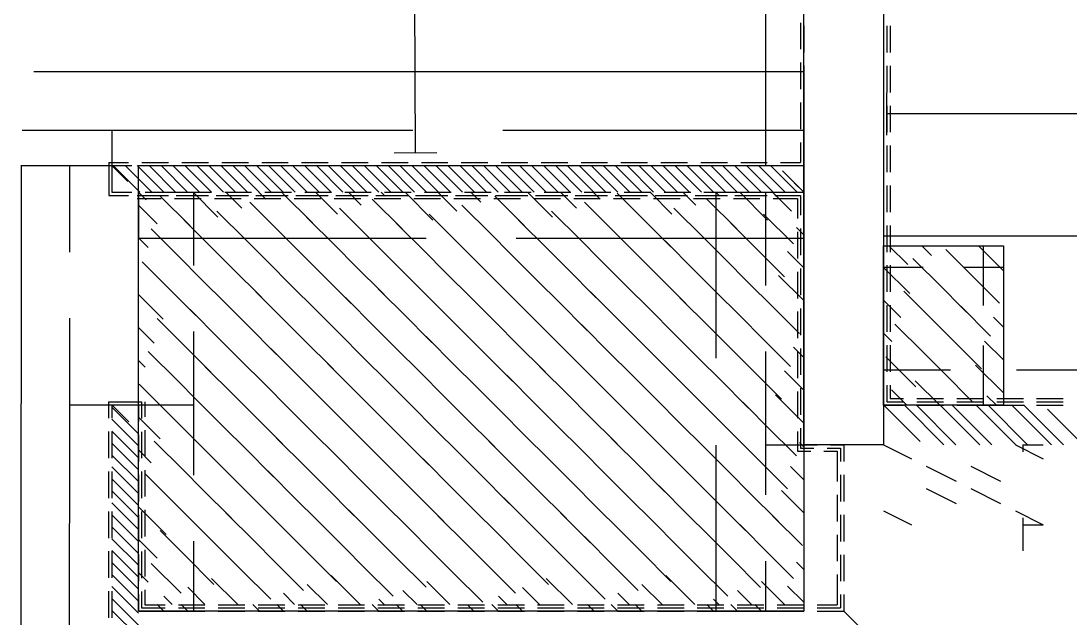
# Model space of a CAD drawing. Header units: metres. Extents: x -20.8 to 16.7, y -14.9 to 14.7.
# Drawn here: x -14.804 to -10.861, y -6.732 to -4.487 of the extents above; entities that cross this region are included whole.
import ezdxf

# ---------------------------------------------------------------- set-up
doc = ezdxf.new("R2010")
doc.units = ezdxf.units.M
doc.layers.add('CAD_DIM_WALL_TO_WALL', color=1, linetype='Continuous')
doc.layers.add('CAD_PLAN_WALLS', color=8, linetype='Continuous')

msp = doc.modelspace()

# ---------------------------------------------------------------- linework, layer by layer
at = {"layer": 'CAD_DIM_WALL_TO_WALL'}
for p, q in [((-13.321, -4.9837), (-13.3376, -1.7026)), ((-11.5516, -4.7571), (-11.5515, -4.9171)), ((-9.1007, -4.8346), (-11.5515, -4.8371)), ((-13.241, -4.9833), (-13.401, -4.9841))]:
    msp.add_line(p, q, dxfattribs=at)
at = {"layer": 'CAD_PLAN_WALLS'}
for p, q in [((-11.862, -6.0813), (-11.8619, -2.7305)), ((-11.5619, -2.7306), (-11.5619, -6.0813)), ((-12.0064, -4.0496), (-12.0064, -5.0311)), ((-11.874, -4.4939), (-11.874, -4.5939)), ((-11.862, -4.5059), (-11.862, -4.6059)), ((-11.5619, -4.5059), (-11.5619, -4.606)), ((-11.5499, -4.5059), (-11.5499, -4.606)), ((-11.5499, -4.5059), (-11.5499, -4.606)), ((-11.5379, -4.5059), (-11.5379, -4.606)), ((-11.874, -4.644), (-11.874, -4.744)), ((-14.7563, -4.6772), (-11.8619, -4.6772)), ((-11.862, -4.656), (-11.862, -4.756)), ((-11.862, -4.6772), (-11.862, -5.031)), ((-11.5619, -4.656), (-11.5619, -4.756)), ((-11.5499, -4.656), (-11.5499, -4.756)), ((-11.5499, -4.656), (-11.5499, -4.756)), ((-11.5379, -4.656), (-11.5379, -4.756)), ((-11.874, -4.794), (-11.874, -4.894)), ((-11.862, -4.806), (-11.862, -4.906)), ((-11.5619, -4.806), (-11.5619, -4.906)), ((-11.5499, -4.806), (-11.5499, -4.906)), ((-11.5499, -4.806), (-11.5499, -4.906)), ((-11.5379, -4.806), (-11.5379, -4.906)), ((-14.8001, -4.8983), (-14.4625, -4.8983)), ((-14.4626, -4.8983), (-13.3311, -4.8983)), ((-14.4625, -4.8983), (-14.4625, -5.031)), ((-14.4625, -4.8983), (-14.4625, -5.031)), ((-12.9934, -4.8983), (-11.8619, -4.8984)), ((-11.862, -4.8983), (-11.862, -5.031)), ((-11.874, -4.944), (-11.874, -5.019)), ((-11.862, -4.956), (-11.862, -5.031)), ((-11.5619, -4.956), (-11.5619, -5.0561)), ((-11.5499, -4.956), (-11.5499, -5.0561)), ((-11.5499, -4.956), (-11.5499, -5.0561)), ((-11.5379, -4.956), (-11.5379, -5.0561)), ((-14.804, -5.0309), (-14.8041, -7.2982)), ((-14.8041, -5.031), (-14.4625, -5.031)), ((-14.6224, -5.031), (-14.4625, -5.031)), ((-14.6223, -5.0309), (-14.6223, -5.3569)), ((-14.4745, -5.019), (-14.3995, -5.019)), ((-14.4745, -5.019), (-14.4745, -5.143)), ((-14.4625, -5.031), (-14.4625, -5.131)), ((-14.4625, -5.031), (-14.3875, -5.031)), ((-14.4625, -5.031), (-14.4472, -5.0463)), ((-14.4625, -5.031), (-14.4023, -5.0912)), ((-14.4574, -5.031), (-14.3574, -5.131)), ((-14.4125, -5.031), (-14.3125, -5.131)), ((-14.3676, -5.031), (-14.2676, -5.131)), ((-14.3626, -6.7063), (-14.3625, -5.031)), ((-14.3625, -5.031), (-11.862, -5.031)), ((-14.3495, -5.019), (-14.2495, -5.019)), ((-14.3375, -5.031), (-14.2375, -5.031)), ((-14.3227, -5.031), (-14.2227, -5.131)), ((-14.2778, -5.031), (-14.1778, -5.131)), ((-14.2329, -5.031), (-14.1329, -5.131)), ((-14.1995, -5.019), (-14.0995, -5.019)), ((-14.188, -5.031), (-14.088, -5.131)), ((-14.1875, -5.031), (-14.0875, -5.031)), ((-14.1431, -5.031), (-14.043, -5.131)), ((-14.0982, -5.031), (-13.9981, -5.131)), ((-14.0532, -5.031), (-13.9532, -5.131)), ((-14.0495, -5.019), (-13.9494, -5.019)), ((-14.0375, -5.031), (-13.9374, -5.031)), ((-14.0083, -5.031), (-13.9083, -5.131)), ((-13.9634, -5.031), (-13.8634, -5.131)), ((-13.9185, -5.031), (-13.8185, -5.131)), ((-13.8994, -5.019), (-13.7994, -5.019)), ((-13.8874, -5.031), (-13.7874, -5.031)), ((-13.8736, -5.031), (-13.7736, -5.131)), ((-13.8287, -5.031), (-13.7287, -5.131)), ((-13.7838, -5.031), (-13.6838, -5.131)), ((-13.7494, -5.019), (-13.6494, -5.019)), ((-13.7389, -5.031), (-13.6388, -5.131)), ((-13.7374, -5.031), (-13.6374, -5.031)), ((-13.694, -5.031), (-13.5939, -5.131)), ((-13.649, -5.031), (-13.549, -5.131)), ((-13.6041, -5.031), (-13.5041, -5.131)), ((-13.5994, -5.019), (-13.4993, -5.019)), ((-13.5874, -5.031), (-13.4873, -5.031)), ((-13.5592, -5.031), (-13.4592, -5.131)), ((-13.5143, -5.031), (-13.4143, -5.131)), ((-13.4694, -5.031), (-13.3694, -5.131)), ((-13.4493, -5.019), (-13.3493, -5.019)), ((-13.4373, -5.031), (-13.3373, -5.031)), ((-13.4245, -5.031), (-13.3245, -5.131)), ((-13.3796, -5.031), (-13.2796, -5.131)), ((-13.3347, -5.031), (-13.2346, -5.131)), ((-13.2993, -5.019), (-13.1993, -5.019)), ((-13.2898, -5.031), (-13.1897, -5.131)), ((-13.2873, -5.031), (-13.1873, -5.031)), ((-13.2448, -5.031), (-13.1448, -5.131)), ((-13.1999, -5.031), (-13.0999, -5.131)), ((-13.155, -5.031), (-13.055, -5.131)), ((-13.1493, -5.019), (-13.0492, -5.019)), ((-13.1373, -5.031), (-13.0372, -5.031)), ((-13.1101, -5.031), (-13.0101, -5.131)), ((-13.0652, -5.031), (-12.9652, -5.131)), ((-13.0203, -5.031), (-12.9203, -5.131)), ((-12.9992, -5.019), (-12.8992, -5.019)), ((-12.9872, -5.031), (-12.8872, -5.031)), ((-12.9754, -5.031), (-12.8754, -5.131)), ((-12.9305, -5.031), (-12.8304, -5.131)), ((-12.8856, -5.031), (-12.7855, -5.131)), ((-12.8492, -5.019), (-12.7492, -5.019)), ((-12.8406, -5.031), (-12.7406, -5.131)), ((-12.8372, -5.031), (-12.7372, -5.031)), ((-12.7957, -5.031), (-12.6957, -5.131)), ((-12.7508, -5.031), (-12.6508, -5.131)), ((-12.7059, -5.031), (-12.6059, -5.131)), ((-12.6992, -5.019), (-12.5991, -5.019)), ((-12.6872, -5.031), (-12.5871, -5.031)), ((-12.661, -5.031), (-12.561, -5.131)), ((-12.6161, -5.031), (-12.5161, -5.131)), ((-12.5712, -5.031), (-12.4712, -5.131)), ((-12.5491, -5.019), (-12.4491, -5.019)), ((-12.5371, -5.031), (-12.4371, -5.031)), ((-12.5263, -5.031), (-12.4262, -5.131)), ((-12.4814, -5.031), (-12.3813, -5.131)), ((-12.4364, -5.031), (-12.3364, -5.131)), ((-12.3991, -5.019), (-12.2991, -5.019)), ((-12.3915, -5.031), (-12.2915, -5.131)), ((-12.3871, -5.031), (-12.2871, -5.031)), ((-12.3466, -5.031), (-12.2466, -5.131)), ((-12.3017, -5.031), (-12.2017, -5.131)), ((-12.2568, -5.031), (-12.1568, -5.131)), ((-12.2491, -5.019), (-12.149, -5.019)), ((-12.2371, -5.031), (-12.137, -5.031)), ((-12.2119, -5.031), (-12.1119, -5.131)), ((-12.167, -5.031), (-12.067, -5.131)), ((-12.1221, -5.031), (-12.022, -5.131)), ((-12.099, -5.019), (-11.999, -5.019)), ((-12.087, -5.031), (-11.987, -5.031)), ((-12.0772, -5.031), (-11.9771, -5.131)), ((-12.0322, -5.031), (-11.9322, -5.1311)), ((-12.0064, -5.031), (-11.862, -5.031)), ((-11.9873, -5.031), (-11.8873, -5.1311)), ((-11.949, -5.019), (-11.874, -5.019)), ((-11.937, -5.031), (-11.862, -5.031)), ((-11.862, -5.031), (-11.862, -6.7064)), ((-11.9424, -5.0506), (-11.862, -5.1311)), ((-11.8975, -5.0955), (-11.862, -5.1311)), ((-11.5619, -5.1061), (-11.5619, -5.2061)), ((-11.5499, -5.1061), (-11.5499, -5.2061)), ((-11.5499, -5.1061), (-11.5499, -5.2061)), ((-11.5379, -5.1061), (-11.5379, -5.2061)), ((-14.4745, -5.143), (-14.3995, -5.143)), ((-14.4625, -5.131), (-14.3875, -5.131)), ((-14.3679, -5.143), (-14.2712, -5.143)), ((-14.3679, -5.155), (-14.2772, -5.155)), ((-14.3625, -5.131), (-14.3335, -5.16)), ((-14.3625, -5.131), (-14.3625, -5.304)), ((-14.3495, -5.143), (-14.2495, -5.143)), ((-14.3375, -5.131), (-14.2375, -5.131)), ((-14.3125, -5.131), (-14.1554, -5.131)), ((-14.281, -5.1459), (-14.1688, -5.2582)), ((-14.2272, -5.155), (-14.1271, -5.155)), ((-14.2212, -5.143), (-14.1211, -5.143)), ((-14.1995, -5.143), (-14.0995, -5.143)), ((-14.1875, -5.131), (-14.0875, -5.131)), ((-14.1575, -5.131), (-14.064, -5.2245)), ((-14.1555, -5.1309), (-14.1555, -5.4068)), ((-14.0771, -5.155), (-13.9771, -5.155)), ((-14.0711, -5.143), (-13.9711, -5.143)), ((-14.0495, -5.143), (-13.9494, -5.143)), ((-14.0375, -5.131), (-13.9374, -5.131)), ((-14.034, -5.131), (-13.9742, -5.1908)), ((-13.9271, -5.155), (-13.8271, -5.155)), ((-13.9211, -5.143), (-13.8211, -5.143)), ((-13.9105, -5.131), (-13.8844, -5.1571)), ((-13.8994, -5.143), (-13.7994, -5.143)), ((-13.8874, -5.131), (-13.7874, -5.131)), ((-13.8207, -5.1347), (-13.7084, -5.2469)), ((-13.7771, -5.155), (-13.677, -5.155)), ((-13.7711, -5.143), (-13.671, -5.143)), ((-13.7494, -5.143), (-13.6494, -5.143)), ((-13.7374, -5.131), (-13.6374, -5.131)), ((-13.6972, -5.131), (-13.6149, -5.2133)), ((-13.627, -5.155), (-13.527, -5.155)), ((-13.621, -5.143), (-13.521, -5.143)), ((-13.5994, -5.143), (-13.4993, -5.143)), ((-13.5874, -5.131), (-13.4873, -5.131)), ((-13.5737, -5.131), (-13.5251, -5.1796)), ((-13.4839, -5.1571), (-13.3716, -5.2694)), ((-13.477, -5.155), (-13.377, -5.155)), ((-13.471, -5.143), (-13.371, -5.143)), ((-13.4502, -5.131), (-13.4353, -5.1459)), ((-13.4493, -5.143), (-13.3493, -5.143)), ((-13.4373, -5.131), (-13.3373, -5.131)), ((-13.3604, -5.131), (-13.2556, -5.2357)), ((-13.327, -5.155), (-13.2269, -5.155)), ((-13.321, -5.143), (-13.2209, -5.143)), ((-13.2993, -5.143), (-13.1993, -5.143)), ((-13.2873, -5.131), (-13.1873, -5.131)), ((-13.2368, -5.131), (-13.1658, -5.202)), ((-13.1769, -5.1551), (-13.0769, -5.1551)), ((-13.1709, -5.143), (-13.0709, -5.1431)), ((-13.1493, -5.143), (-13.0492, -5.1431)), ((-13.1373, -5.131), (-13.0372, -5.1311)), ((-13.1133, -5.131), (-13.076, -5.1684)), ((-13.0269, -5.1551), (-12.9269, -5.1551)), ((-13.0235, -5.1459), (-12.9112, -5.2582)), ((-13.0209, -5.1431), (-12.9209, -5.1431)), ((-12.9992, -5.1431), (-12.8992, -5.1431)), ((-12.9872, -5.1311), (-12.8872, -5.1311)), ((-12.9, -5.131), (-12.8065, -5.2245)), ((-12.8769, -5.1551), (-12.7768, -5.1551)), ((-12.8709, -5.1431), (-12.7708, -5.1431)), ((-12.8492, -5.1431), (-12.7492, -5.1431)), ((-12.8372, -5.1311), (-12.7372, -5.1311)), ((-12.7765, -5.131), (-12.7167, -5.1908)), ((-12.7268, -5.1551), (-12.6268, -5.1551)), ((-12.7208, -5.1431), (-12.6208, -5.1431)), ((-12.6992, -5.1431), (-12.5991, -5.1431)), ((-12.6872, -5.1311), (-12.5871, -5.1311)), ((-12.653, -5.131), (-12.6269, -5.1572)), ((-12.5768, -5.1551), (-12.4768, -5.1551)), ((-12.5708, -5.1431), (-12.4708, -5.1431)), ((-12.5632, -5.1347), (-12.4509, -5.247)), ((-12.5491, -5.1431), (-12.4491, -5.1431)), ((-12.5371, -5.1311), (-12.4371, -5.1311)), ((-12.4397, -5.131), (-12.3574, -5.2133)), ((-12.4268, -5.1551), (-12.3267, -5.1551)), ((-12.4208, -5.1431), (-12.3207, -5.1431)), ((-12.3991, -5.1431), (-12.2991, -5.1431)), ((-12.3871, -5.1311), (-12.2871, -5.1311)), ((-12.3162, -5.131), (-12.2676, -5.1796)), ((-12.2767, -5.1551), (-12.1767, -5.1551)), ((-12.2707, -5.1431), (-12.1707, -5.1431)), ((-12.2491, -5.1431), (-12.149, -5.1431)), ((-12.2371, -5.1311), (-12.137, -5.1311)), ((-12.2263, -5.1572), (-12.1141, -5.2694)), ((-12.1927, -5.131), (-12.1778, -5.1459)), ((-12.1927, -5.131), (-11.862, -5.1311)), ((-12.1926, -5.131), (-12.1926, -5.7555)), ((-12.1267, -5.1551), (-12.0267, -5.1551)), ((-12.1207, -5.1431), (-12.0207, -5.1431)), ((-12.1028, -5.131), (-11.9981, -5.2358)), ((-12.099, -5.1431), (-11.999, -5.1431)), ((-12.087, -5.1311), (-11.987, -5.1311)), ((-12.0064, -5.131), (-11.862, -5.1311)), ((-12.0064, -5.131), (-12.0064, -5.482)), ((-11.9793, -5.131), (-11.9083, -5.2021)), ((-11.9767, -5.1551), (-11.886, -5.1551)), ((-11.9707, -5.1431), (-11.874, -5.1431)), ((-11.949, -5.1431), (-11.874, -5.1431)), ((-11.937, -5.1311), (-11.862, -5.1311)), ((-11.886, -5.1551), (-11.886, -5.2301)), ((-11.874, -5.1431), (-11.874, -5.2181)), ((-11.874, -5.1431), (-11.874, -5.2181)), ((-11.862, -5.1311), (-11.862, -5.3041)), ((-11.862, -5.1311), (-11.862, -5.2061)), ((-14.3625, -5.1796), (-14.2923, -5.2498)), ((-14.0677, -5.202), (-13.9554, -5.3143)), ((-13.9442, -5.1683), (-13.8319, -5.2806)), ((-13.6074, -5.1908), (-13.4951, -5.3031)), ((-13.147, -5.1796), (-13.0347, -5.2919)), ((-12.8102, -5.2021), (-12.6979, -5.3143)), ((-12.6867, -5.1684), (-12.5744, -5.2807)), ((-12.3499, -5.1908), (-12.2376, -5.3031)), ((-11.5619, -5.1838), (-11.5619, -5.2957)), ((-14.1912, -5.2357), (-14.0789, -5.348)), ((-13.7309, -5.2245), (-13.6186, -5.3368)), ((-13.2705, -5.2133), (-13.1583, -5.3256)), ((-12.9337, -5.2357), (-12.8214, -5.348)), ((-12.4734, -5.2245), (-12.3611, -5.3368)), ((-12.013, -5.2133), (-11.9007, -5.3256)), ((-14.3147, -5.2694), (-14.2024, -5.3817)), ((-13.8544, -5.2582), (-13.7421, -5.3705)), ((-13.5175, -5.2806), (-13.4053, -5.3929)), ((-13.394, -5.247), (-13.2818, -5.3592)), ((-13.0572, -5.2694), (-12.9449, -5.3817)), ((-12.5969, -5.2582), (-12.4846, -5.3705)), ((-12.26, -5.2807), (-12.1478, -5.3929)), ((-12.1365, -5.247), (-12.0242, -5.3593)), ((-11.8895, -5.2644), (-11.862, -5.2919)), ((-11.886, -5.2801), (-11.886, -5.3801)), ((-11.874, -5.2681), (-11.874, -5.3681)), ((-11.874, -5.2681), (-11.874, -5.3681)), ((-11.862, -5.2561), (-11.862, -5.3561)), ((-11.5619, -5.2561), (-11.5619, -5.3561)), ((-11.5499, -5.2561), (-11.5499, -5.3561)), ((-11.5499, -5.2561), (-11.5499, -5.3561)), ((-11.5379, -5.2561), (-11.5379, -5.3561)), ((-14.3626, -5.304), (-13.2811, -5.304)), ((-14.3625, -5.3031), (-14.3259, -5.3397)), ((-13.9779, -5.2919), (-13.8656, -5.4041)), ((-13.6411, -5.3143), (-13.5288, -5.4266)), ((-13.1807, -5.3031), (-13.0684, -5.4154)), ((-12.9434, -5.304), (-11.8619, -5.3041)), ((-12.7204, -5.2919), (-12.6081, -5.4042)), ((-12.3835, -5.3143), (-12.2713, -5.4266)), ((-11.562, -5.2957), (-10.5055, -5.2957)), ((-14.2249, -5.3592), (-14.1126, -5.4715)), ((-14.1014, -5.3255), (-13.9891, -5.4378)), ((-13.7646, -5.348), (-13.6523, -5.4603)), ((-13.3042, -5.3368), (-13.1919, -5.4491)), ((-12.9674, -5.3592), (-12.8551, -5.4715)), ((-12.8439, -5.3256), (-12.7316, -5.4378)), ((-12.507, -5.348), (-12.3948, -5.4603)), ((-12.0467, -5.3368), (-11.9344, -5.4491)), ((-11.9232, -5.3542), (-11.862, -5.4154)), ((-11.5619, -5.3322), (-11.5619, -5.4129)), ((-11.5619, -5.3322), (-11.1118, -5.3323)), ((-11.5619, -5.9324), (-11.5619, -5.3322)), ((-11.5418, -5.3322), (-11.4715, -5.4026)), ((-11.5418, -5.3322), (-11.4715, -5.4026)), ((-11.4183, -5.3322), (-11.3816, -5.3689)), ((-11.4183, -5.3322), (-11.3816, -5.3689)), ((-11.3284, -5.3464), (-11.2162, -5.4587)), ((-11.3284, -5.3464), (-11.2162, -5.4587)), ((-11.2049, -5.3323), (-11.1122, -5.425)), ((-11.2049, -5.3323), (-11.1122, -5.425)), ((-11.188, -5.3322), (-11.188, -5.5576)), ((-11.188, -5.3323), (-11.1118, -5.3323)), ((-11.1118, -5.3323), (-11.1118, -5.4129)), ((-11.1118, -5.3323), (-11.1118, -5.9324)), ((-14.3484, -5.3929), (-14.2361, -5.5052)), ((-13.8881, -5.3817), (-13.7758, -5.494)), ((-13.4277, -5.3705), (-13.3154, -5.4827)), ((-13.0909, -5.3929), (-12.9786, -5.5052)), ((-12.6306, -5.3817), (-12.5183, -5.494)), ((-12.1702, -5.3705), (-12.0579, -5.4828)), ((-11.452, -5.3801), (-11.3397, -5.4924)), ((-11.452, -5.3801), (-11.3397, -5.4924)), ((-14.0116, -5.4154), (-13.8993, -5.5276)), ((-13.6747, -5.4378), (-13.5625, -5.5501)), ((-13.5512, -5.4041), (-13.439, -5.5164)), ((-13.2144, -5.4266), (-13.1021, -5.5389)), ((-12.7541, -5.4154), (-12.6418, -5.5277)), ((-12.4172, -5.4379), (-12.3049, -5.5501)), ((-12.2937, -5.4042), (-12.1814, -5.5165)), ((-11.886, -5.4302), (-11.886, -5.5302)), ((-11.874, -5.4182), (-11.874, -5.5182)), ((-11.874, -5.4182), (-11.874, -5.5182)), ((-11.862, -5.4062), (-11.862, -5.5062)), ((-11.562, -5.4128), (-11.4127, -5.4128)), ((-11.5619, -5.4061), (-11.5619, -5.5062)), ((-11.5619, -5.4138), (-11.4632, -5.5125)), ((-11.5619, -5.4138), (-11.4632, -5.5125)), ((-11.5499, -5.4061), (-11.5499, -5.5062)), ((-11.5499, -5.4061), (-11.5499, -5.5062)), ((-11.5379, -5.4061), (-11.5379, -5.5062)), ((-11.261, -5.4128), (-11.1118, -5.4129)), ((-11.2386, -5.4362), (-11.1263, -5.5485)), ((-11.2386, -5.4362), (-11.1263, -5.5485)), ((-14.1351, -5.449), (-14.0228, -5.5613)), ((-13.7982, -5.4715), (-13.686, -5.5838)), ((-13.3379, -5.4603), (-13.2256, -5.5726)), ((-12.8776, -5.4491), (-12.7653, -5.5613)), ((-12.5407, -5.4715), (-12.4285, -5.5838)), ((-12.0804, -5.4603), (-11.9681, -5.5726)), ((-11.9569, -5.444), (-11.862, -5.5389)), ((-11.3621, -5.4699), (-11.2499, -5.5822)), ((-11.3621, -5.4699), (-11.2499, -5.5822)), ((-14.3625, -5.5164), (-14.2698, -5.6091)), ((-14.2586, -5.4827), (-14.1463, -5.595)), ((-13.9217, -5.5052), (-13.8095, -5.6175)), ((-13.4614, -5.494), (-13.3491, -5.6062)), ((-13.1246, -5.5164), (-13.0123, -5.6287)), ((-13.0011, -5.4827), (-12.8888, -5.595)), ((-12.6642, -5.5052), (-12.552, -5.6175)), ((-12.2039, -5.494), (-12.0916, -5.6063)), ((-11.4856, -5.5036), (-11.3734, -5.6159)), ((-11.4856, -5.5036), (-11.3734, -5.6159)), ((-14.0453, -5.5389), (-13.933, -5.6511)), ((-13.5849, -5.5276), (-13.4726, -5.6399)), ((-13.2481, -5.5501), (-13.1358, -5.6624)), ((-12.7877, -5.5389), (-12.6755, -5.6512)), ((-12.3274, -5.5277), (-12.2151, -5.64)), ((-11.9906, -5.5501), (-11.8783, -5.6624)), ((-11.862, -5.5562), (-11.862, -5.6562)), ((-11.5619, -5.5373), (-11.4969, -5.6023)), ((-11.5619, -5.5373), (-11.4969, -5.6023)), ((-11.5619, -5.5562), (-11.5619, -5.6562)), ((-11.5499, -5.5562), (-11.5499, -5.6562)), ((-11.5499, -5.5562), (-11.5499, -5.6562)), ((-11.5379, -5.5562), (-11.5379, -5.6562)), ((-14.1688, -5.5725), (-14.0565, -5.6848)), ((-13.8319, -5.595), (-13.7197, -5.7073)), ((-13.7084, -5.5613), (-13.5961, -5.6736)), ((-13.3716, -5.5838), (-13.2593, -5.6961)), ((-12.9113, -5.5726), (-12.799, -5.6849)), ((-12.5744, -5.595), (-12.4621, -5.7073)), ((-12.4509, -5.5614), (-12.3386, -5.6736)), ((-12.1141, -5.5838), (-12.0018, -5.6961)), ((-11.886, -5.5802), (-11.886, -5.6802)), ((-11.874, -5.5682), (-11.874, -5.6682)), ((-11.874, -5.5682), (-11.874, -5.6682)), ((-11.3958, -5.5934), (-11.2835, -5.7057)), ((-11.3958, -5.5934), (-11.2835, -5.7057)), ((-11.2723, -5.5597), (-11.16, -5.672)), ((-11.2723, -5.5597), (-11.16, -5.672)), ((-14.6223, -5.6052), (-14.6223, -5.9312)), ((-14.2923, -5.6062), (-14.18, -5.7185)), ((-13.9554, -5.6287), (-13.8432, -5.741)), ((-13.4951, -5.6175), (-13.3828, -5.7298)), ((-13.0348, -5.6063), (-12.9225, -5.7185)), ((-12.6979, -5.6287), (-12.5856, -5.741)), ((-12.2376, -5.6175), (-12.1253, -5.7298)), ((-11.5193, -5.6271), (-11.407, -5.7394)), ((-11.5193, -5.6271), (-11.407, -5.7394)), ((-11.1488, -5.6014), (-11.1118, -5.6383)), ((-11.1488, -5.6014), (-11.1118, -5.6383)), ((-14.3625, -5.6399), (-14.3035, -5.6989)), ((-14.1555, -5.6553), (-14.1555, -5.9312)), ((-14.0789, -5.6624), (-13.9667, -5.7746)), ((-13.6186, -5.6512), (-13.5063, -5.7634)), ((-13.2818, -5.6736), (-13.1695, -5.7859)), ((-13.1583, -5.6399), (-13.046, -5.7522)), ((-12.8214, -5.6624), (-12.7092, -5.7747)), ((-12.3611, -5.6512), (-12.2488, -5.7635)), ((-12.0243, -5.6736), (-11.912, -5.7859)), ((-11.5619, -5.6608), (-11.5306, -5.6922)), ((-11.5619, -5.6608), (-11.5306, -5.6922)), ((-14.2025, -5.696), (-14.0902, -5.8083)), ((-13.7421, -5.6848), (-13.6298, -5.7971)), ((-13.4053, -5.7073), (-13.293, -5.8196)), ((-12.9449, -5.6961), (-12.8327, -5.8084)), ((-12.4846, -5.6849), (-12.3723, -5.7971)), ((-12.1478, -5.7073), (-12.0355, -5.8196)), ((-11.9008, -5.7135), (-11.862, -5.7522)), ((-11.862, -5.7062), (-11.862, -5.8062)), ((-11.5619, -5.7062), (-11.5619, -5.8062)), ((-11.5499, -5.7062), (-11.5499, -5.8062)), ((-11.5499, -5.7062), (-11.5499, -5.8062)), ((-11.5379, -5.7062), (-11.5379, -5.8062)), ((-11.4295, -5.7169), (-11.3172, -5.8292)), ((-11.4295, -5.7169), (-11.3172, -5.8292)), ((-11.306, -5.6833), (-11.1937, -5.7955)), ((-11.306, -5.6833), (-11.1937, -5.7955)), ((-11.188, -5.707), (-11.188, -5.9324)), ((-11.1825, -5.6912), (-11.1118, -5.7619)), ((-11.1825, -5.6912), (-11.1118, -5.7619)), ((-14.326, -5.7297), (-14.2137, -5.842)), ((-13.9891, -5.7522), (-13.8768, -5.8645)), ((-13.8656, -5.7185), (-13.7533, -5.8308)), ((-13.5288, -5.741), (-13.4165, -5.8533)), ((-13.0684, -5.7298), (-12.9562, -5.842)), ((-12.7316, -5.7522), (-12.6193, -5.8645)), ((-12.6081, -5.7185), (-12.4958, -5.8308)), ((-12.2713, -5.741), (-12.159, -5.8533)), ((-12.0064, -5.7303), (-12.0064, -6.0813)), ((-11.886, -5.7302), (-11.886, -5.8302)), ((-11.874, -5.7182), (-11.874, -5.8182)), ((-11.874, -5.7182), (-11.874, -5.8182)), ((-11.553, -5.7506), (-11.4407, -5.8629)), ((-11.553, -5.7506), (-11.4407, -5.8629)), ((-14.3625, -5.7634), (-14.3372, -5.7888)), ((-14.1126, -5.7859), (-14.0004, -5.8982)), ((-13.6523, -5.7747), (-13.54, -5.8869)), ((-13.192, -5.7634), (-13.0797, -5.8757)), ((-12.8551, -5.7859), (-12.7428, -5.8982)), ((-12.3948, -5.7747), (-12.2825, -5.887)), ((-11.2162, -5.781), (-11.1118, -5.8854)), ((-11.2162, -5.781), (-11.1118, -5.8854)), ((-14.2361, -5.8196), (-14.1239, -5.9318)), ((-13.7758, -5.8083), (-13.6635, -5.9206)), ((-13.439, -5.8308), (-13.3267, -5.9431)), ((-13.3155, -5.7971), (-13.2032, -5.9094)), ((-12.9786, -5.8196), (-12.8663, -5.9319)), ((-12.5183, -5.8084), (-12.406, -5.9206)), ((-12.1814, -5.8308), (-12.0692, -5.9431)), ((-12.0579, -5.7971), (-11.9457, -5.9094)), ((-11.9344, -5.8033), (-11.862, -5.8757)), ((-11.562, -5.7991), (-11.3105, -5.7991)), ((-11.5619, -5.799), (-11.5619, -5.9312)), ((-11.3397, -5.8068), (-11.2274, -5.919)), ((-11.3397, -5.8068), (-11.2274, -5.919)), ((-11.0631, -5.7991), (-10.8117, -5.7991)), ((-14.3596, -5.8532), (-14.2474, -5.9655)), ((-13.8993, -5.842), (-13.787, -5.9543)), ((-13.5625, -5.8645), (-13.4502, -5.9768)), ((-13.1021, -5.8533), (-12.9899, -5.9655)), ((-12.6418, -5.842), (-12.5295, -5.9543)), ((-12.305, -5.8645), (-12.1927, -5.9768)), ((-11.874, -5.8683), (-11.874, -5.9683)), ((-11.874, -5.8683), (-11.874, -5.9683)), ((-11.862, -5.8562), (-11.862, -5.9563)), ((-11.5619, -5.8562), (-11.5619, -5.9313)), ((-11.5499, -5.8562), (-11.5499, -5.9193)), ((-11.5499, -5.8562), (-11.5499, -5.9193)), ((-11.5379, -5.8562), (-11.5379, -5.9073)), ((-11.5327, -5.8741), (-11.4744, -5.9324)), ((-11.5327, -5.8741), (-11.4744, -5.9324)), ((-11.4429, -5.8404), (-11.3509, -5.9324)), ((-11.4429, -5.8404), (-11.3509, -5.9324)), ((-14.1463, -5.9094), (-14.034, -6.0217)), ((-14.0228, -5.8757), (-13.9105, -5.988)), ((-13.686, -5.8982), (-13.5737, -6.0104)), ((-13.2256, -5.8869), (-13.1134, -5.9992)), ((-12.8888, -5.9094), (-12.7765, -6.0217)), ((-12.7653, -5.8757), (-12.653, -5.988)), ((-12.4285, -5.8982), (-12.3162, -6.0105)), ((-11.9681, -5.8931), (-11.862, -5.9993)), ((-11.886, -5.8803), (-11.886, -5.9803)), ((-11.5379, -5.9073), (-11.4869, -5.9073)), ((-11.4369, -5.9073), (-11.3369, -5.9073)), ((-11.2869, -5.9073), (-11.1869, -5.9073)), ((-11.1734, -5.8966), (-11.1376, -5.9324)), ((-11.1734, -5.8966), (-11.1376, -5.9324)), ((-11.1368, -5.9073), (-11.0368, -5.9073)), ((-10.9868, -5.9073), (-10.8868, -5.9073)), ((-14.6223, -5.9311), (-14.6224, -7.0376)), ((-14.6224, -5.9312), (-14.4626, -5.9312)), ((-14.6224, -5.9312), (-14.4626, -5.9312)), ((-14.4746, -5.9192), (-14.3505, -5.9192)), ((-14.4746, -5.9192), (-14.4746, -5.9812)), ((-14.4626, -5.9312), (-14.4626, -5.9812)), ((-14.4626, -5.9312), (-14.3625, -5.9312)), ((-14.4626, -5.9312), (-14.4438, -5.95)), ((-14.4626, -5.9312), (-14.3989, -5.9949)), ((-14.4626, -5.9398), (-14.3625, -6.0398)), ((-14.3625, -5.9312), (-14.3625, -5.9937)), ((-14.3625, -5.9312), (-14.1555, -5.9312)), ((-14.3625, -5.9312), (-14.1555, -5.9312)), ((-14.3505, -5.9192), (-14.3505, -5.9817)), ((-14.3505, -5.9192), (-14.3505, -5.9817)), ((-14.3385, -5.9192), (-14.3385, -5.9757)), ((-14.2698, -5.9431), (-14.1575, -6.0553)), ((-14.1555, -5.9311), (-14.1555, -6.1944)), ((-13.8095, -5.9318), (-13.6972, -6.0441)), ((-13.3491, -5.9206), (-13.2369, -6.0329)), ((-13.0123, -5.9431), (-12.9, -6.0554)), ((-12.552, -5.9319), (-12.4397, -6.0442)), ((-12.0916, -5.9207), (-11.9794, -6.0329)), ((-11.5619, -5.9312), (-11.4697, -6.0234)), ((-11.5619, -5.9312), (-11.4248, -6.0683)), ((-11.5619, -5.9313), (-11.4869, -5.9313)), ((-11.1118, -5.9324), (-11.5619, -5.9324)), ((-11.5499, -5.9193), (-11.4869, -5.9193)), ((-11.5499, -5.9193), (-11.4869, -5.9193)), ((-11.485, -5.9312), (-11.335, -6.0813)), ((-11.4401, -5.9312), (-11.2901, -6.0813)), ((-11.4369, -5.9193), (-11.3369, -5.9193)), ((-11.4369, -5.9193), (-11.3369, -5.9193)), ((-11.4369, -5.9313), (-11.3369, -5.9313)), ((-11.3503, -5.9312), (-11.2003, -6.0813)), ((-11.3054, -5.9312), (-11.1554, -6.0813)), ((-11.2869, -5.9193), (-11.1868, -5.9193)), ((-11.2869, -5.9193), (-11.1869, -5.9193)), ((-11.2869, -5.9313), (-11.1868, -5.9313)), ((-11.2156, -5.9312), (-11.0655, -6.0813)), ((-11.188, -5.9324), (-11.1118, -5.9324)), ((-11.1707, -5.9312), (-11.0206, -6.0813)), ((-11.1368, -5.9193), (-11.0368, -5.9193)), ((-11.1368, -5.9193), (-11.0368, -5.9193)), ((-11.1368, -5.9313), (-11.0368, -5.9313)), ((-11.0808, -5.9312), (-10.9308, -6.0813)), ((-11.0359, -5.9312), (-10.8859, -6.0813)), ((-10.9868, -5.9193), (-10.8868, -5.9193)), ((-10.9868, -5.9193), (-10.8868, -5.9193)), ((-10.9868, -5.9313), (-10.8868, -5.9313)), ((-10.9461, -5.9469), (-10.8118, -6.0813)), ((-14.4626, -5.9847), (-14.3626, -6.0847)), ((-14.3625, -5.9767), (-14.2811, -6.0582)), ((-13.933, -5.9655), (-13.8207, -6.0778)), ((-13.5962, -5.988), (-13.4839, -6.1003)), ((-13.4726, -5.9543), (-13.3604, -6.0666)), ((-13.1358, -5.9768), (-13.0235, -6.089)), ((-12.6755, -5.9656), (-12.5632, -6.0778)), ((-12.3386, -5.988), (-12.2264, -6.1003)), ((-12.2151, -5.9543), (-12.1029, -6.0666)), ((-10.9012, -5.9918), (-10.8118, -6.0813)), ((-14.4746, -6.0312), (-14.4746, -6.1312)), ((-14.4626, -6.0296), (-14.3626, -6.1296)), ((-14.4626, -6.0312), (-14.4626, -6.1312)), ((-14.3505, -6.0317), (-14.3505, -6.1317)), ((-14.3505, -6.0317), (-14.3505, -6.1317)), ((-14.3385, -6.0257), (-14.3385, -6.1257)), ((-14.0565, -5.9992), (-13.9442, -6.1115)), ((-13.7197, -6.0217), (-13.6074, -6.1339)), ((-13.2593, -6.0104), (-13.147, -6.1227)), ((-12.799, -5.9992), (-12.6867, -6.1115)), ((-12.4621, -6.0217), (-12.3499, -6.134)), ((-12.0018, -6.0105), (-11.8895, -6.1228)), ((-11.886, -6.0303), (-11.886, -6.1053)), ((-11.874, -6.0183), (-11.874, -6.0933)), ((-11.874, -6.0183), (-11.874, -6.0933)), ((-11.862, -6.0063), (-11.862, -6.0813)), ((-14.3625, -6.0437), (-14.3626, -6.1437)), ((-14.3035, -6.0666), (-14.1912, -6.1788)), ((-14.18, -6.0329), (-14.0677, -6.1452)), ((-13.8432, -6.0553), (-13.7309, -6.1676)), ((-13.3828, -6.0441), (-13.2706, -6.1564)), ((-13.046, -6.0666), (-12.9337, -6.1789)), ((-12.9225, -6.0329), (-12.8102, -6.1452)), ((-12.5857, -6.0554), (-12.4734, -6.1677)), ((-12.1253, -6.0442), (-12.013, -6.1564)), ((-14.4626, -6.0745), (-14.3626, -6.1745)), ((-14.3626, -6.1002), (-14.3147, -6.1481)), ((-13.9667, -6.089), (-13.8544, -6.2013)), ((-13.5063, -6.0778), (-13.3941, -6.1901)), ((-13.1695, -6.1003), (-13.0572, -6.2126)), ((-12.7092, -6.0891), (-12.5969, -6.2013)), ((-12.2488, -6.0778), (-12.1365, -6.1901)), ((-12.1926, -6.0819), (-12.1926, -6.7064)), ((-12.0065, -6.0813), (-11.862, -6.0813)), ((-12.0065, -6.0813), (-11.862, -6.0813)), ((-12.0064, -6.0812), (-12.0064, -6.2687)), ((-11.886, -6.1053), (-11.836, -6.1053)), ((-11.8783, -6.0728), (-11.862, -6.0891)), ((-11.874, -6.0933), (-11.824, -6.0933)), ((-11.874, -6.0933), (-11.824, -6.0933)), ((-11.862, -6.0813), (-11.812, -6.0813)), ((-11.5619, -6.0813), (-11.862, -6.0813)), ((-11.786, -6.1053), (-11.736, -6.1053)), ((-11.774, -6.0933), (-11.724, -6.0933)), ((-11.774, -6.0933), (-11.724, -6.0933)), ((-11.762, -6.0813), (-11.712, -6.0813)), ((-11.736, -6.1053), (-11.736, -6.2188)), ((-11.724, -6.0933), (-11.724, -6.1438)), ((-11.724, -6.0933), (-11.724, -6.1438)), ((-11.712, -6.0813), (-11.712, -6.1438)), ((-11.5619, -6.0813), (-11.4576, -6.1335)), ((-11.5619, -6.0813), (-11.4576, -6.1335)), ((-11.0662, -6.0813), (-10.9618, -6.1335)), ((-11.0662, -6.0813), (-10.9618, -6.1335)), ((-11.0383, -6.0812), (-11.0383, -6.1072)), ((-11.0383, -6.0812), (-11.0383, -6.1072)), ((-11.0383, -6.0813), (-10.9618, -6.0813)), ((-11.0383, -6.0813), (-10.9618, -6.0813)), ((-14.4626, -6.1194), (-14.3626, -6.2194)), ((-14.0902, -6.1227), (-13.9779, -6.235)), ((-13.7533, -6.1452), (-13.6411, -6.2575)), ((-13.6298, -6.1115), (-13.5176, -6.2238)), ((-13.293, -6.134), (-13.1807, -6.2462)), ((-12.8327, -6.1227), (-12.7204, -6.235)), ((-12.4958, -6.1452), (-12.3836, -6.2575)), ((-12.3723, -6.1115), (-12.2601, -6.2238)), ((-12.0355, -6.134), (-11.9232, -6.2463)), ((-14.4746, -6.1812), (-14.4746, -6.2813)), ((-14.4626, -6.1643), (-14.3626, -6.2643)), ((-14.4626, -6.1812), (-14.4626, -6.2813)), ((-14.3505, -6.1817), (-14.3505, -6.2818)), ((-14.3505, -6.1817), (-14.3505, -6.2818)), ((-14.3385, -6.1757), (-14.3385, -6.2758)), ((-14.3372, -6.1901), (-14.2249, -6.3023)), ((-14.2137, -6.1564), (-14.1014, -6.2687)), ((-13.8769, -6.1789), (-13.7646, -6.2911)), ((-13.4165, -6.1676), (-13.3042, -6.2799)), ((-12.9562, -6.1564), (-12.8439, -6.2687)), ((-12.6193, -6.1789), (-12.5071, -6.2912)), ((-12.159, -6.1677), (-12.0467, -6.2799)), ((-11.912, -6.1626), (-11.862, -6.2126)), ((-11.4017, -6.1614), (-11.2898, -6.2173)), ((-11.4017, -6.1614), (-11.2898, -6.2173)), ((-11.2339, -6.1614), (-11.1221, -6.2173)), ((-11.2339, -6.1614), (-11.1221, -6.2173)), ((-14.4626, -6.2092), (-14.3626, -6.3092)), ((-14.3626, -6.1938), (-14.3626, -6.2938)), ((-14.0004, -6.2125), (-13.8881, -6.3248)), ((-13.54, -6.2013), (-13.4277, -6.3136)), ((-13.2032, -6.2238), (-13.0909, -6.3361)), ((-13.0797, -6.1901), (-12.9674, -6.3024)), ((-12.7428, -6.2126), (-12.6306, -6.3248)), ((-12.2825, -6.2013), (-12.1702, -6.3136)), ((-11.724, -6.1938), (-11.724, -6.2939)), ((-11.724, -6.1938), (-11.724, -6.2939)), ((-11.712, -6.1938), (-11.712, -6.2939)), ((-14.4626, -6.2541), (-14.3626, -6.3542)), ((-14.1239, -6.2462), (-14.0116, -6.3585)), ((-13.787, -6.2687), (-13.6748, -6.381)), ((-13.6635, -6.235), (-13.5513, -6.3473)), ((-13.3267, -6.2575), (-13.2144, -6.3697)), ((-12.8664, -6.2462), (-12.7541, -6.3585)), ((-12.5295, -6.2687), (-12.4172, -6.381)), ((-12.406, -6.235), (-12.2937, -6.3473)), ((-12.0692, -6.2575), (-11.9569, -6.3698)), ((-11.9457, -6.2524), (-11.862, -6.3361)), ((-11.736, -6.2688), (-11.736, -6.3689)), ((-11.4017, -6.2453), (-11.2898, -6.3012)), ((-11.4017, -6.2453), (-11.2898, -6.3012)), ((-11.2339, -6.2453), (-11.1221, -6.3012)), ((-11.2339, -6.2453), (-11.1221, -6.3012)), ((-14.4626, -6.299), (-14.3626, -6.3991)), ((-14.2474, -6.2799), (-14.1351, -6.3922)), ((-13.9105, -6.3024), (-13.7983, -6.4146)), ((-13.4502, -6.2911), (-13.3379, -6.4034)), ((-12.9899, -6.2799), (-12.8776, -6.3922)), ((-12.653, -6.3024), (-12.5408, -6.4147)), ((-12.1927, -6.2912), (-12.0804, -6.4035)), ((-14.4746, -6.3313), (-14.4746, -6.4313)), ((-14.4626, -6.3313), (-14.4626, -6.4313)), ((-14.4626, -6.344), (-14.3626, -6.444)), ((-14.3626, -6.3136), (-14.2586, -6.4175)), ((-14.3626, -6.3438), (-14.3626, -6.4438)), ((-14.3506, -6.3318), (-14.3506, -6.4318)), ((-14.3506, -6.3318), (-14.3506, -6.4318)), ((-14.3385, -6.3258), (-14.3386, -6.4258)), ((-14.034, -6.336), (-13.9218, -6.4483)), ((-13.5737, -6.3248), (-13.4614, -6.4371)), ((-13.2369, -6.3473), (-13.1246, -6.4596)), ((-13.1134, -6.3136), (-13.0011, -6.4259)), ((-12.7765, -6.3361), (-12.6643, -6.4483)), ((-12.3162, -6.3249), (-12.2039, -6.4371)), ((-11.9794, -6.3473), (-11.8671, -6.4596)), ((-11.724, -6.3439), (-11.724, -6.4439)), ((-11.724, -6.3439), (-11.724, -6.4439)), ((-11.712, -6.3439), (-11.712, -6.4439)), ((-11.5619, -6.3291), (-11.4576, -6.3813)), ((-11.5619, -6.3291), (-11.4576, -6.3813)), ((-11.0662, -6.3292), (-10.9618, -6.3813)), ((-11.0662, -6.3292), (-10.9618, -6.3813)), ((-14.1576, -6.3697), (-14.0453, -6.482)), ((-13.6972, -6.3585), (-13.5849, -6.4708)), ((-13.3604, -6.381), (-13.2481, -6.4932)), ((-12.9, -6.3697), (-12.7878, -6.482)), ((-12.4397, -6.3585), (-12.3274, -6.4708)), ((-12.1029, -6.381), (-11.9906, -6.4933)), ((-11.0383, -6.3554), (-11.0383, -6.3814)), ((-11.0383, -6.3554), (-11.0383, -6.3814)), ((-11.0383, -6.3813), (-10.9618, -6.3813)), ((-11.0383, -6.3813), (-11.0383, -6.48)), ((-11.0383, -6.3813), (-10.9618, -6.3813)), ((-11.0383, -6.3813), (-10.9618, -6.3813)), ((-11.0383, -6.3813), (-11.0383, -6.48)), ((-11.0383, -6.3813), (-10.9618, -6.3813)), ((-14.4626, -6.3889), (-14.3626, -6.4889)), ((-14.2811, -6.4034), (-14.1688, -6.5157)), ((-13.9442, -6.4259), (-13.832, -6.5381)), ((-13.8207, -6.3922), (-13.7084, -6.5045)), ((-13.4839, -6.4146), (-13.3716, -6.5269)), ((-13.0235, -6.4034), (-12.9113, -6.5157)), ((-12.6867, -6.4259), (-12.5744, -6.5382)), ((-12.5632, -6.3922), (-12.4509, -6.5045)), ((-12.2264, -6.4147), (-12.1141, -6.527)), ((-11.736, -6.4189), (-11.736, -6.5189)), ((-14.4626, -6.4338), (-14.3626, -6.5338)), ((-14.3626, -6.4371), (-14.2923, -6.5073)), ((-14.1555, -6.4431), (-14.1555, -6.7064)), ((-14.0677, -6.4595), (-13.9555, -6.5718)), ((-13.6074, -6.4483), (-13.4951, -6.5606)), ((-13.1471, -6.4371), (-13.0348, -6.5494)), ((-12.8102, -6.4596), (-12.6979, -6.5719)), ((-12.3499, -6.4484), (-12.2376, -6.5606)), ((-14.4746, -6.4813), (-14.4746, -6.5813)), ((-14.4626, -6.4787), (-14.3626, -6.5787)), ((-14.4626, -6.4813), (-14.4626, -6.5813)), ((-14.3626, -6.4938), (-14.3626, -6.5938)), ((-14.3506, -6.4818), (-14.3506, -6.5818)), ((-14.3506, -6.4818), (-14.3506, -6.5818)), ((-14.3386, -6.4758), (-14.3386, -6.5758)), ((-14.1912, -6.4932), (-14.079, -6.6055)), ((-13.7309, -6.482), (-13.6186, -6.5943)), ((-13.3941, -6.5045), (-13.2818, -6.6167)), ((-13.2706, -6.4708), (-13.1583, -6.5831)), ((-12.9337, -6.4933), (-12.8215, -6.6055)), ((-12.4734, -6.482), (-12.3611, -6.5943)), ((-12.1366, -6.5045), (-12.0243, -6.6168)), ((-12.013, -6.4708), (-11.9008, -6.5831)), ((-11.724, -6.4939), (-11.724, -6.5939)), ((-11.724, -6.4939), (-11.724, -6.5939)), ((-11.712, -6.4939), (-11.712, -6.5939)), ((-14.4626, -6.5236), (-14.3626, -6.6236)), ((-14.3147, -6.5269), (-14.2025, -6.6392)), ((-13.8544, -6.5157), (-13.7421, -6.628)), ((-13.5176, -6.5381), (-13.4053, -6.6504)), ((-13.0572, -6.5269), (-12.945, -6.6392)), ((-12.5969, -6.5157), (-12.4846, -6.628)), ((-12.2601, -6.5382), (-12.1478, -6.6505)), ((-12.0064, -6.5189), (-12.0064, -6.7064)), ((-11.8895, -6.5219), (-11.862, -6.5494)), ((-14.4626, -6.5685), (-14.3626, -6.6685)), ((-14.3626, -6.5606), (-14.326, -6.5972)), ((-14.0874, -6.583), (-13.9891, -6.6813)), ((-13.9779, -6.5494), (-13.8656, -6.6616)), ((-13.6383, -6.5718), (-13.5288, -6.6814)), ((-13.1807, -6.5606), (-13.0685, -6.6729)), ((-12.8299, -6.5831), (-12.7316, -6.6814)), ((-12.7204, -6.5494), (-12.6081, -6.6617)), ((-12.3808, -6.5719), (-12.2713, -6.6814)), ((-11.736, -6.5689), (-11.736, -6.6824)), ((-14.4626, -6.6134), (-14.3626, -6.7134)), ((-14.1773, -6.6167), (-14.1127, -6.6813)), ((-13.7281, -6.6055), (-13.6523, -6.6813)), ((-13.279, -6.5943), (-13.192, -6.6814)), ((-12.9197, -6.6168), (-12.8551, -6.6814)), ((-12.4706, -6.6055), (-12.3948, -6.6814)), ((-12.0215, -6.5943), (-11.9345, -6.6814)), ((-11.9232, -6.6117), (-11.862, -6.6729)), ((-14.4746, -6.6313), (-14.4746, -6.7314)), ((-14.4626, -6.6313), (-14.4626, -6.7314)), ((-14.4626, -6.6583), (-14.3626, -6.7584)), ((-14.3626, -6.6439), (-14.3626, -6.7064)), ((-14.3506, -6.6318), (-14.3506, -6.6944)), ((-14.3506, -6.6318), (-14.3506, -6.6944)), ((-14.3386, -6.6258), (-14.3386, -6.6824)), ((-14.2671, -6.6504), (-14.2362, -6.6813)), ((-13.818, -6.6392), (-13.7758, -6.6813)), ((-13.4587, -6.6617), (-13.439, -6.6814)), ((-13.3689, -6.628), (-13.3155, -6.6814)), ((-13.0096, -6.6504), (-12.9786, -6.6814)), ((-12.5605, -6.6392), (-12.5183, -6.6814)), ((-12.2012, -6.6617), (-12.1815, -6.6814)), ((-12.1113, -6.628), (-12.058, -6.6814)), ((-11.724, -6.6439), (-11.724, -6.6944)), ((-11.724, -6.6439), (-11.724, -6.6944)), ((-11.712, -6.6439), (-11.712, -6.7064)), ((-14.3506, -6.6944), (-14.2625, -6.6944)), ((-14.3506, -6.6944), (-14.2625, -6.6944)), ((-14.3386, -6.6824), (-14.2625, -6.6824)), ((-14.292, -6.6813), (-14.2671, -6.7063)), ((-14.2125, -6.6824), (-14.1125, -6.6824)), ((-14.2125, -6.6944), (-14.1125, -6.6944)), ((-14.2125, -6.6944), (-14.1125, -6.6944)), ((-14.2022, -6.6813), (-14.1773, -6.7063)), ((-14.0625, -6.6824), (-13.9625, -6.6824)), ((-14.0625, -6.6944), (-13.9625, -6.6944)), ((-14.0625, -6.6944), (-13.9625, -6.6944)), ((-13.9328, -6.6813), (-13.9078, -6.7063)), ((-13.9125, -6.6824), (-13.8124, -6.6824)), ((-13.9125, -6.6944), (-13.8124, -6.6944)), ((-13.9125, -6.6944), (-13.8124, -6.6944)), ((-13.8429, -6.6813), (-13.818, -6.7063)), ((-13.7624, -6.6824), (-13.6624, -6.6824)), ((-13.7624, -6.6944), (-13.6624, -6.6944)), ((-13.7624, -6.6944), (-13.6624, -6.6944)), ((-13.7531, -6.6813), (-13.7281, -6.7063)), ((-13.6124, -6.6824), (-13.5124, -6.6824)), ((-13.6124, -6.6944), (-13.5124, -6.6944)), ((-13.6124, -6.6944), (-13.5124, -6.6944)), ((-13.4836, -6.6814), (-13.4587, -6.7063)), ((-13.4624, -6.6824), (-13.3623, -6.6824)), ((-13.4624, -6.6944), (-13.3623, -6.6944)), ((-13.4624, -6.6944), (-13.3623, -6.6944)), ((-13.3938, -6.6814), (-13.3689, -6.7063)), ((-13.3123, -6.6824), (-13.2123, -6.6824)), ((-13.3123, -6.6944), (-13.2123, -6.6944)), ((-13.3123, -6.6944), (-13.2123, -6.6944)), ((-13.304, -6.6814), (-13.279, -6.7063)), ((-13.1623, -6.6824), (-13.0623, -6.6824)), ((-13.1623, -6.6944), (-13.0623, -6.6944)), ((-13.1623, -6.6944), (-13.0623, -6.6944)), ((-13.1244, -6.6841), (-13.1022, -6.7063)), ((-13.0345, -6.6814), (-13.0096, -6.7063)), ((-13.0123, -6.6824), (-12.9122, -6.6824)), ((-13.0123, -6.6944), (-12.9122, -6.6944)), ((-13.0123, -6.6944), (-12.9122, -6.6944)), ((-12.9447, -6.6814), (-12.9197, -6.7063)), ((-12.8622, -6.6824), (-12.7622, -6.6824)), ((-12.8622, -6.6944), (-12.7622, -6.6944)), ((-12.8622, -6.6944), (-12.7622, -6.6944)), ((-12.7122, -6.6824), (-12.6122, -6.6824)), ((-12.7122, -6.6944), (-12.6122, -6.6944)), ((-12.7122, -6.6944), (-12.6122, -6.6944)), ((-12.6752, -6.6814), (-12.6503, -6.7063)), ((-12.5854, -6.6814), (-12.5605, -6.7063)), ((-12.5622, -6.6824), (-12.4621, -6.6824)), ((-12.5622, -6.6944), (-12.4621, -6.6944)), ((-12.5622, -6.6944), (-12.4621, -6.6944)), ((-12.4956, -6.6814), (-12.4706, -6.7063)), ((-12.4121, -6.6824), (-12.3121, -6.6824)), ((-12.4121, -6.6944), (-12.3121, -6.6944)), ((-12.4121, -6.6944), (-12.3121, -6.6944)), ((-12.2621, -6.6824), (-12.1621, -6.6824)), ((-12.2621, -6.6944), (-12.1621, -6.6944)), ((-12.2621, -6.6944), (-12.1621, -6.6944)), ((-12.2261, -6.6814), (-12.2012, -6.7063)), ((-12.1363, -6.6814), (-12.1113, -6.7063)), ((-12.1121, -6.6824), (-12.012, -6.6824)), ((-12.1121, -6.6944), (-12.012, -6.6944)), ((-12.1121, -6.6944), (-12.012, -6.6944)), ((-12.0465, -6.6814), (-12.0215, -6.7063)), ((-11.962, -6.6824), (-11.862, -6.6824)), ((-11.962, -6.6944), (-11.862, -6.6944)), ((-11.962, -6.6944), (-11.862, -6.6944)), ((-11.812, -6.6824), (-11.736, -6.6824)), ((-11.812, -6.6944), (-11.724, -6.6944)), ((-11.812, -6.6944), (-11.724, -6.6944)), ((-14.4626, -6.7032), (-14.3626, -6.8033)), ((-11.862, -6.7064), (-14.3626, -6.7063)), ((-14.3626, -6.7064), (-14.2625, -6.7064)), ((-14.3126, -6.7063), (-14.1555, -6.7063)), ((-14.2125, -6.7064), (-14.1125, -6.7064)), ((-14.0625, -6.7064), (-13.9625, -6.7064)), ((-13.9125, -6.7064), (-13.8124, -6.7064)), ((-13.7624, -6.7064), (-13.6624, -6.7064)), ((-13.6124, -6.7064), (-13.5124, -6.7064)), ((-13.4624, -6.7064), (-13.3623, -6.7064)), ((-13.3123, -6.7064), (-13.2123, -6.7064)), ((-13.1623, -6.7064), (-13.0623, -6.7064)), ((-13.0123, -6.7064), (-12.9122, -6.7064)), ((-12.8622, -6.7064), (-12.7622, -6.7064)), ((-12.7122, -6.7064), (-12.6122, -6.7064)), ((-12.5622, -6.7064), (-12.4621, -6.7064)), ((-12.4121, -6.7064), (-12.3121, -6.7064)), ((-12.2621, -6.7064), (-12.1621, -6.7064)), ((-12.1927, -6.7064), (-11.862, -6.7064)), ((-12.1121, -6.7064), (-12.012, -6.7064)), ((-12.0065, -6.7064), (-11.862, -6.7064)), ((-11.962, -6.7064), (-11.862, -6.7064)), ((-11.812, -6.7064), (-11.712, -6.7064)), ((-11.712, -6.7064), (-11.5728, -6.8455)), ((-11.712, -6.7064), (-11.6627, -6.7557))]:
    msp.add_line(p, q, dxfattribs=at)

doc.saveas('drawing.dxf')
